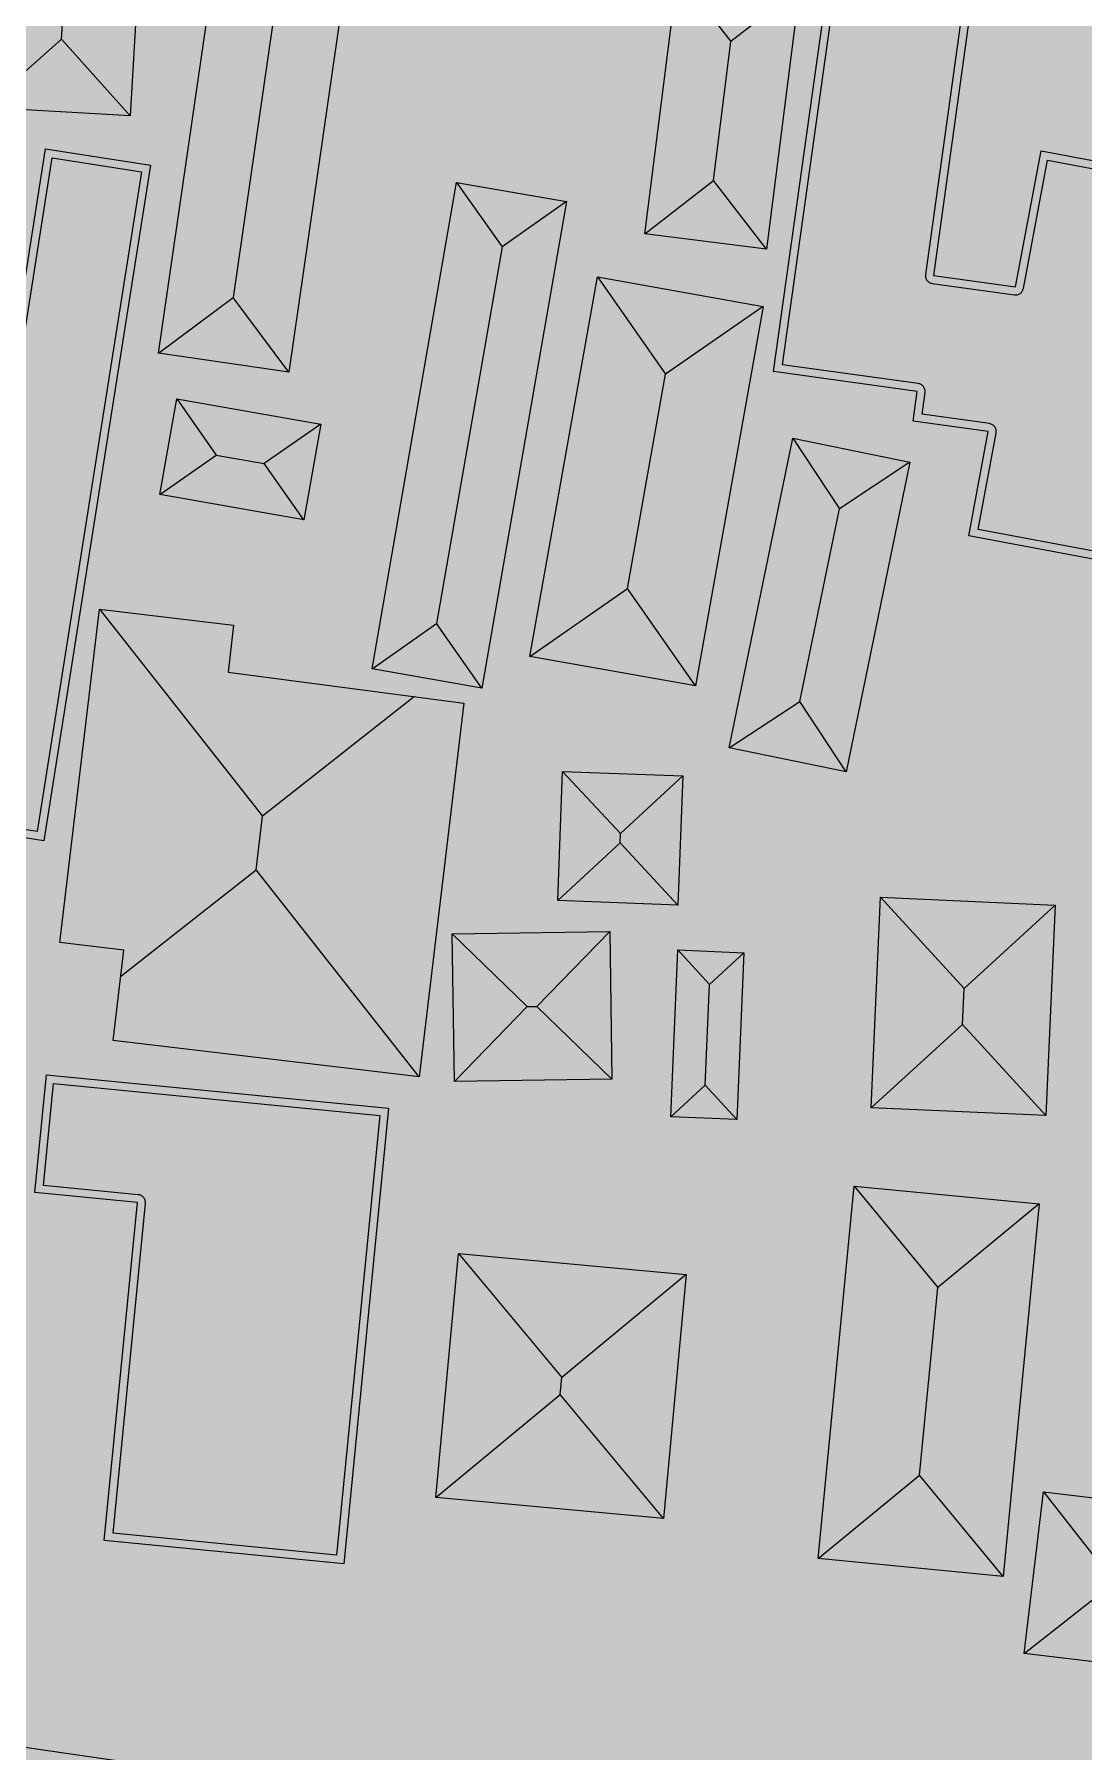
# Model space of a CAD drawing. Header units: metres. Extents: x 305859 to 307221, y 9155922 to 9156786.
# Drawn here: x 306742.2 to 306801.3, y 9156200.6 to 9156297.3 of the extents above; entities that cross this region are included whole.
import ezdxf

# ---------------------------------------------------------------- set-up
doc = ezdxf.new("R2010")
doc.units = ezdxf.units.M
for name, color, linetype, lineweight, true_color in [('B-BANGUNAN_PERDAGANGAN', 7, 'Continuous', 13, 0xde7878), ('B-BANGUNAN_PERMUKIMAN', 7, 'Continuous', 13, 0xf0cd8c), ('B-BAYANGAN', 7, 'Continuous', 0, 0x76786c), ('J-PERKERASAN_JALAN', 7, 'Continuous', 9, 0x989896)]:
    doc.layers.add(name, color=color, linetype=linetype, lineweight=lineweight, true_color=true_color)
doc.layers.add('G-PERKERASAN', color=7, linetype='Continuous')

msp = doc.modelspace()

# ---------------------------------------------------------------- hatches: boundary and pattern name
at = {"layer": 'B-BANGUNAN_PERDAGANGAN', "true_color": 0xd8675e}
h = msp.add_hatch(color=13, dxfattribs=at)
h.dxf.hatch_style = 1
h.paths.add_polyline_path([(306778.464, 9156300.78), (306781.459, 9156296.92), (306780.471, 9156289.09), (306776.611, 9156286.095), (306778.464, 9156300.78)])
at = {"layer": 'B-BANGUNAN_PERDAGANGAN', "true_color": 0xd2655c}
h = msp.add_hatch(color=13, dxfattribs=at)
h.dxf.hatch_style = 1
h.paths.add_polyline_path([(306781.459, 9156296.92), (306778.464, 9156300.78), (306785.318, 9156299.915), (306781.459, 9156296.92)])
at = {"layer": 'B-BANGUNAN_PERDAGANGAN', "true_color": 0xa75049}
h = msp.add_hatch(color=15, dxfattribs=at)
h.dxf.hatch_style = 1
h.paths.add_polyline_path([(306783.466, 9156285.231), (306780.471, 9156289.09), (306781.459, 9156296.92), (306785.318, 9156299.915), (306785.318, 9156299.915), (306783.466, 9156285.231)])
at = {"layer": 'B-BANGUNAN_PERDAGANGAN', "true_color": 0xc05c54}
h = msp.add_hatch(color=13, dxfattribs=at)
h.dxf.hatch_style = 1
h.paths.add_polyline_path([(306792.85, 9156283.739), (306797.475, 9156283.094), (306798.916, 9156290.759), (306806.614, 9156289.313), (306802.539, 9156267.625), (306794.84, 9156269.072), (306795.945, 9156274.951), (306791.707, 9156275.541), (306791.939, 9156277.206), (306783.86, 9156278.332), (306786.903, 9156300.161), (306794.982, 9156299.034), (306792.85, 9156283.739)])
at = {"layer": 'B-BANGUNAN_PERDAGANGAN', "true_color": 0xad524b}
h = msp.add_hatch(color=15, dxfattribs=at)
h.dxf.hatch_style = 1
h.paths.add_polyline_path([(306780.471, 9156289.09), (306783.466, 9156285.231), (306776.611, 9156286.095), (306780.471, 9156289.09)])
at = {"layer": 'B-BANGUNAN_PERDAGANGAN', "true_color": 0xd9685e}
h = msp.add_hatch(color=13, dxfattribs=at)
h.dxf.hatch_style = 1
h.paths.add_polyline_path([(306766.018, 9156288.988), (306768.572, 9156285.36), (306764.884, 9156264.131), (306761.256, 9156261.578), (306766.018, 9156288.988)])
at = {"layer": 'B-BANGUNAN_PERDAGANGAN', "true_color": 0xd1645b}
h = msp.add_hatch(color=13, dxfattribs=at)
h.dxf.hatch_style = 1
h.paths.add_polyline_path([(306768.572, 9156285.36), (306766.018, 9156288.988), (306772.2, 9156287.914), (306772.199, 9156287.914), (306768.572, 9156285.36)])
at = {"layer": 'B-BANGUNAN_PERDAGANGAN', "true_color": 0xa64f49}
h = msp.add_hatch(color=15, dxfattribs=at)
h.dxf.hatch_style = 1
h.paths.add_polyline_path([(306764.884, 9156264.131), (306768.572, 9156285.36), (306772.199, 9156287.914), (306767.437, 9156260.505), (306764.884, 9156264.131)])
at = {"layer": 'B-BANGUNAN_PERDAGANGAN', "true_color": 0xd9685f}
h = msp.add_hatch(color=13, dxfattribs=at)
h.dxf.hatch_style = 1
h.paths.add_polyline_path([(306777.778, 9156278.175), (306775.629, 9156266.115), (306770.14, 9156262.286), (306773.95, 9156283.664), (306777.778, 9156278.175)])
at = {"layer": 'B-BANGUNAN_PERDAGANGAN', "true_color": 0xd1645b}
h = msp.add_hatch(color=13, dxfattribs=at)
h.dxf.hatch_style = 1
h.paths.add_polyline_path([(306777.778, 9156278.175), (306773.95, 9156283.664), (306783.268, 9156282.004), (306777.778, 9156278.175)])
at = {"layer": 'B-BANGUNAN_PERDAGANGAN', "true_color": 0xa64f48}
h = msp.add_hatch(color=15, dxfattribs=at)
h.dxf.hatch_style = 1
h.paths.add_polyline_path([(306779.459, 9156260.625), (306775.629, 9156266.115), (306777.778, 9156278.175), (306783.268, 9156282.004), (306783.268, 9156282.004), (306779.459, 9156260.625)])
at = {"layer": 'B-BANGUNAN_PERDAGANGAN', "true_color": 0xd9685f}
h = msp.add_hatch(color=13, dxfattribs=at)
h.dxf.hatch_style = 1
h.paths.add_polyline_path([(306784.947, 9156274.571), (306784.947, 9156274.571), (306787.56, 9156270.607), (306785.328, 9156259.745), (306781.364, 9156257.133), (306784.947, 9156274.571)])
at = {"layer": 'B-BANGUNAN_PERDAGANGAN', "true_color": 0xd0645b}
h = msp.add_hatch(color=13, dxfattribs=at)
h.dxf.hatch_style = 1
h.paths.add_polyline_path([(306787.56, 9156270.607), (306784.947, 9156274.571), (306791.524, 9156273.219), (306787.56, 9156270.607)])
at = {"layer": 'B-BANGUNAN_PERDAGANGAN', "true_color": 0xa64f48}
h = msp.add_hatch(color=15, dxfattribs=at)
h.dxf.hatch_style = 1
h.paths.add_polyline_path([(306785.328, 9156259.745), (306787.56, 9156270.607), (306791.524, 9156273.219), (306791.524, 9156273.219), (306787.941, 9156255.781), (306785.328, 9156259.745)])
at = {"layer": 'B-BANGUNAN_PERDAGANGAN', "true_color": 0xae534c}
h = msp.add_hatch(color=15, dxfattribs=at)
h.dxf.hatch_style = 1
h.paths.add_polyline_path([(306775.629, 9156266.115), (306779.459, 9156260.625), (306770.139, 9156262.286), (306770.14, 9156262.286), (306775.629, 9156266.115)])
h = msp.add_hatch(color=15, dxfattribs=at)
h.dxf.hatch_style = 1
h.paths.add_polyline_path([(306761.256, 9156261.578), (306764.884, 9156264.131), (306767.437, 9156260.505), (306767.437, 9156260.504), (306761.256, 9156261.578)])
at = {"layer": 'B-BANGUNAN_PERDAGANGAN', "true_color": 0xaf534c}
h = msp.add_hatch(color=15, dxfattribs=at)
h.dxf.hatch_style = 1
h.paths.add_polyline_path([(306785.328, 9156259.745), (306787.941, 9156255.781), (306787.941, 9156255.781), (306781.364, 9156257.133), (306785.328, 9156259.745)])
at = {"layer": 'B-BANGUNAN_PERDAGANGAN', "true_color": 0xd6665d}
h = msp.add_hatch(color=13, dxfattribs=at)
h.dxf.hatch_style = 1
h.paths.add_polyline_path([(306771.983, 9156255.807), (306775.239, 9156252.306), (306775.22, 9156251.787), (306771.719, 9156248.531), (306771.983, 9156255.807)])
at = {"layer": 'B-BANGUNAN_PERDAGANGAN', "true_color": 0xd4665d}
h = msp.add_hatch(color=13, dxfattribs=at)
h.dxf.hatch_style = 1
h.paths.add_polyline_path([(306778.741, 9156255.562), (306778.741, 9156255.562), (306775.239, 9156252.306), (306771.983, 9156255.807), (306778.741, 9156255.562)])
at = {"layer": 'B-BANGUNAN_PERDAGANGAN', "true_color": 0xa9514a}
h = msp.add_hatch(color=15, dxfattribs=at)
h.dxf.hatch_style = 1
h.paths.add_polyline_path([(306775.22, 9156251.787), (306775.239, 9156252.306), (306778.741, 9156255.562), (306778.476, 9156248.285), (306778.476, 9156248.285), (306775.22, 9156251.787)])
at = {"layer": 'B-BANGUNAN_PERDAGANGAN', "true_color": 0xab514a}
h = msp.add_hatch(color=15, dxfattribs=at)
h.dxf.hatch_style = 1
h.paths.add_polyline_path([(306775.22, 9156251.787), (306778.476, 9156248.285), (306771.719, 9156248.531), (306775.22, 9156251.787)])
at = {"layer": 'B-BANGUNAN_PERDAGANGAN', "true_color": 0xd6665d}
h = msp.add_hatch(color=13, dxfattribs=at)
h.dxf.hatch_style = 1
h.paths.add_polyline_path([(306789.883, 9156248.719), (306794.58, 9156243.583), (306794.49, 9156241.562), (306789.354, 9156236.865), (306789.354, 9156236.865), (306789.883, 9156248.719)])
at = {"layer": 'B-BANGUNAN_PERDAGANGAN', "true_color": 0xd4655d}
h = msp.add_hatch(color=13, dxfattribs=at)
h.dxf.hatch_style = 1
h.paths.add_polyline_path([(306799.716, 9156248.28), (306799.716, 9156248.28), (306794.58, 9156243.583), (306789.883, 9156248.719), (306799.716, 9156248.28)])
at = {"layer": 'B-BANGUNAN_PERDAGANGAN', "true_color": 0xa9514a}
h = msp.add_hatch(color=15, dxfattribs=at)
h.dxf.hatch_style = 1
h.paths.add_polyline_path([(306794.49, 9156241.562), (306794.58, 9156243.583), (306799.716, 9156248.28), (306799.186, 9156236.426), (306794.49, 9156241.562)])
at = {"layer": 'B-BANGUNAN_PERDAGANGAN', "true_color": 0xd6665d}
h = msp.add_hatch(color=13, dxfattribs=at)
h.dxf.hatch_style = 1
h.paths.add_polyline_path([(306774.637, 9156246.798), (306770.539, 9156242.575), (306769.996, 9156242.567), (306765.774, 9156246.665), (306774.637, 9156246.798)])
at = {"layer": 'B-BANGUNAN_PERDAGANGAN', "true_color": 0xd5665d}
h = msp.add_hatch(color=13, dxfattribs=at)
h.dxf.hatch_style = 1
h.paths.add_polyline_path([(306769.996, 9156242.567), (306765.898, 9156238.345), (306765.898, 9156238.345), (306765.774, 9156246.665), (306769.996, 9156242.567)])
at = {"layer": 'B-BANGUNAN_PERDAGANGAN', "true_color": 0xaa514a}
h = msp.add_hatch(color=15, dxfattribs=at)
h.dxf.hatch_style = 1
h.paths.add_polyline_path([(306774.762, 9156238.477), (306770.539, 9156242.575), (306774.637, 9156246.798), (306774.762, 9156238.477)])
at = {"layer": 'B-BANGUNAN_PERDAGANGAN', "true_color": 0xd6665d}
h = msp.add_hatch(color=13, dxfattribs=at)
h.dxf.hatch_style = 1
h.paths.add_polyline_path([(306780.25, 9156243.811), (306780.01, 9156238.144), (306778.069, 9156236.36), (306778.466, 9156245.753), (306780.25, 9156243.811)])
at = {"layer": 'B-BANGUNAN_PERDAGANGAN', "true_color": 0xd4655d}
h = msp.add_hatch(color=13, dxfattribs=at)
h.dxf.hatch_style = 1
h.paths.add_polyline_path([(306782.191, 9156245.595), (306780.25, 9156243.811), (306778.466, 9156245.753), (306778.466, 9156245.753), (306782.191, 9156245.595)])
at = {"layer": 'B-BANGUNAN_PERDAGANGAN', "true_color": 0xa9514a}
h = msp.add_hatch(color=15, dxfattribs=at)
h.dxf.hatch_style = 1
h.paths.add_polyline_path([(306781.794, 9156236.203), (306781.794, 9156236.203), (306780.01, 9156238.144), (306780.25, 9156243.811), (306782.191, 9156245.595), (306781.794, 9156236.203)])
h = msp.add_hatch(color=15, dxfattribs=at)
h.dxf.hatch_style = 1
h.paths.add_polyline_path([(306769.996, 9156242.567), (306770.539, 9156242.575), (306774.762, 9156238.477), (306765.898, 9156238.345), (306769.996, 9156242.567)])
at = {"layer": 'B-BANGUNAN_PERDAGANGAN', "true_color": 0xab524a}
h = msp.add_hatch(color=15, dxfattribs=at)
h.dxf.hatch_style = 1
h.paths.add_polyline_path([(306794.49, 9156241.562), (306799.186, 9156236.426), (306789.354, 9156236.865), (306794.49, 9156241.562)])
h = msp.add_hatch(color=15, dxfattribs=at)
h.dxf.hatch_style = 1
h.paths.add_polyline_path([(306780.01, 9156238.144), (306781.794, 9156236.203), (306778.069, 9156236.36), (306780.01, 9156238.144)])
at = {"layer": 'B-BANGUNAN_PERDAGANGAN', "true_color": 0xd7675e}
h = msp.add_hatch(color=13, dxfattribs=at)
h.dxf.hatch_style = 1
h.paths.add_polyline_path([(306788.392, 9156232.45), (306788.392, 9156232.45), (306793.094, 9156226.743), (306792.073, 9156216.171), (306786.366, 9156211.469), (306788.392, 9156232.45)])
at = {"layer": 'B-BANGUNAN_PERDAGANGAN', "true_color": 0xd3655c}
h = msp.add_hatch(color=13, dxfattribs=at)
h.dxf.hatch_style = 1
h.paths.add_polyline_path([(306793.094, 9156226.743), (306788.392, 9156232.45), (306798.801, 9156231.445), (306793.094, 9156226.743)])
at = {"layer": 'B-BANGUNAN_PERDAGANGAN', "true_color": 0xa85049}
h = msp.add_hatch(color=15, dxfattribs=at)
h.dxf.hatch_style = 1
h.paths.add_polyline_path([(306792.073, 9156216.171), (306793.094, 9156226.743), (306798.801, 9156231.445), (306798.801, 9156231.445), (306796.776, 9156210.464), (306792.073, 9156216.171)])
at = {"layer": 'B-BANGUNAN_PERDAGANGAN', "true_color": 0xd7675e}
h = msp.add_hatch(color=13, dxfattribs=at)
h.dxf.hatch_style = 1
h.paths.add_polyline_path([(306766.124, 9156228.663), (306766.124, 9156228.663), (306771.939, 9156221.665), (306771.852, 9156220.72), (306764.854, 9156214.905), (306764.854, 9156214.905), (306766.124, 9156228.663)])
at = {"layer": 'B-BANGUNAN_PERDAGANGAN', "true_color": 0xd3655c}
h = msp.add_hatch(color=13, dxfattribs=at)
h.dxf.hatch_style = 1
h.paths.add_polyline_path([(306778.937, 9156227.48), (306778.937, 9156227.48), (306771.939, 9156221.665), (306766.124, 9156228.663), (306778.933, 9156227.481), (306778.937, 9156227.48)])
at = {"layer": 'B-BANGUNAN_PERDAGANGAN', "true_color": 0xa85049}
h = msp.add_hatch(color=15, dxfattribs=at)
h.dxf.hatch_style = 1
h.paths.add_polyline_path([(306771.852, 9156220.72), (306771.939, 9156221.665), (306778.937, 9156227.48), (306777.668, 9156213.722), (306771.852, 9156220.72)])
at = {"layer": 'B-BANGUNAN_PERDAGANGAN', "true_color": 0xac524b}
h = msp.add_hatch(color=15, dxfattribs=at)
h.dxf.hatch_style = 1
h.paths.add_polyline_path([(306771.852, 9156220.72), (306777.668, 9156213.722), (306764.854, 9156214.905), (306771.852, 9156220.72)])
h = msp.add_hatch(color=15, dxfattribs=at)
h.dxf.hatch_style = 1
h.paths.add_polyline_path([(306792.073, 9156216.171), (306796.776, 9156210.464), (306786.366, 9156211.469), (306792.073, 9156216.171)])
at = {"layer": 'B-BANGUNAN_PERDAGANGAN', "true_color": 0xd8675e}
h = msp.add_hatch(color=13, dxfattribs=at)
h.dxf.hatch_style = 1
h.paths.add_polyline_path([(306803.051, 9156210.129), (306797.957, 9156206.122), (306799.045, 9156215.224), (306803.051, 9156210.129)])
at = {"layer": 'B-BANGUNAN_PERDAGANGAN', "true_color": 0xd2655c}
h = msp.add_hatch(color=13, dxfattribs=at)
h.dxf.hatch_style = 1
h.paths.add_polyline_path([(306835.996, 9156206.19), (306803.051, 9156210.129), (306799.045, 9156215.224), (306841.09, 9156210.196), (306835.996, 9156206.19)])
at = {"layer": 'B-BANGUNAN_PERDAGANGAN', "true_color": 0xad524b}
h = msp.add_hatch(color=15, dxfattribs=at)
h.dxf.hatch_style = 1
h.paths.add_polyline_path([(306797.957, 9156206.122), (306797.957, 9156206.122), (306803.051, 9156210.129), (306835.996, 9156206.19), (306840.002, 9156201.095), (306797.957, 9156206.122)])
at = {"layer": 'B-BANGUNAN_PERMUKIMAN', "true_color": 0xed9366}
h = msp.add_hatch(color=21, dxfattribs=at)
h.dxf.hatch_style = 1
h.paths.add_polyline_path([(306740.24, 9156306.751), (306744.095, 9156302.417), (306743.781, 9156297.059), (306739.447, 9156293.205), (306740.24, 9156306.751)])
at = {"layer": 'B-BANGUNAN_PERMUKIMAN', "true_color": 0xba7451}
h = msp.add_hatch(color=23, dxfattribs=at)
h.dxf.hatch_style = 1
h.paths.add_polyline_path([(306743.781, 9156297.059), (306744.095, 9156302.417), (306748.429, 9156306.271), (306748.429, 9156306.271), (306747.636, 9156292.725), (306743.781, 9156297.059)])
at = {"layer": 'B-BANGUNAN_PERMUKIMAN', "true_color": 0xef9467}
h = msp.add_hatch(color=21, dxfattribs=at)
h.dxf.hatch_style = 1
h.paths.add_polyline_path([(306755.951, 9156299.905), (306753.437, 9156282.499), (306749.242, 9156279.362), (306752.814, 9156304.101), (306755.951, 9156299.905)])
at = {"layer": 'B-BANGUNAN_PERMUKIMAN', "true_color": 0xb87350}
h = msp.add_hatch(color=35, dxfattribs=at)
h.dxf.hatch_style = 1
h.paths.add_polyline_path([(306756.574, 9156278.303), (306753.437, 9156282.499), (306755.951, 9156299.905), (306760.146, 9156303.042), (306760.146, 9156303.042), (306756.574, 9156278.303)])
at = {"layer": 'B-BANGUNAN_PERMUKIMAN', "true_color": 0xbd7552}
h = msp.add_hatch(color=23, dxfattribs=at)
h.dxf.hatch_style = 1
h.paths.add_polyline_path([(306743.781, 9156297.059), (306747.636, 9156292.725), (306747.636, 9156292.725), (306739.447, 9156293.205), (306743.781, 9156297.059)])
at = {"layer": 'B-BANGUNAN_PERMUKIMAN', "true_color": 0xd4845c}
h = msp.add_hatch(color=23, dxfattribs=at)
h.dxf.hatch_style = 1
h.paths.add_polyline_path([(306748.794, 9156289.948), (306742.787, 9156251.902), (306730.861, 9156253.785), (306733.718, 9156271.883), (306739.735, 9156270.933), (306742.884, 9156290.881), (306748.794, 9156289.948)])
at = {"layer": 'B-BANGUNAN_PERMUKIMAN', "true_color": 0xbf7753}
h = msp.add_hatch(color=23, dxfattribs=at)
h.dxf.hatch_style = 1
h.paths.add_polyline_path([(306749.242, 9156279.362), (306749.242, 9156279.362), (306753.437, 9156282.499), (306756.574, 9156278.303), (306749.242, 9156279.362)])
at = {"layer": 'B-BANGUNAN_PERMUKIMAN', "true_color": 0xef9568}
h = msp.add_hatch(color=21, dxfattribs=at)
h.dxf.hatch_style = 1
h.paths.add_polyline_path([(306752.491, 9156273.625), (306749.316, 9156271.403), (306750.268, 9156276.8), (306752.491, 9156273.625)])
at = {"layer": 'B-BANGUNAN_PERMUKIMAN', "true_color": 0xe79064}
h = msp.add_hatch(color=33, dxfattribs=at)
h.dxf.hatch_style = 1
h.paths.add_polyline_path([(306755.19, 9156273.149), (306752.491, 9156273.625), (306750.268, 9156276.8), (306758.364, 9156275.372), (306758.364, 9156275.371), (306755.19, 9156273.149)])
at = {"layer": 'B-BANGUNAN_PERMUKIMAN', "true_color": 0xb8724f}
h = msp.add_hatch(color=35, dxfattribs=at)
h.dxf.hatch_style = 1
h.paths.add_polyline_path([(306755.19, 9156273.149), (306758.364, 9156275.371), (306757.412, 9156269.975), (306755.19, 9156273.149)])
at = {"layer": 'B-BANGUNAN_PERMUKIMAN', "true_color": 0xc07753}
h = msp.add_hatch(color=23, dxfattribs=at)
h.dxf.hatch_style = 1
h.paths.add_polyline_path([(306749.316, 9156271.403), (306752.491, 9156273.625), (306755.19, 9156273.149), (306757.412, 9156269.975), (306757.412, 9156269.974), (306749.316, 9156271.403)])
at = {"layer": 'B-BANGUNAN_PERMUKIMAN', "true_color": 0xf09568}
h = msp.add_hatch(color=21, dxfattribs=at)
h.dxf.hatch_style = 1
h.paths.add_polyline_path([(306745.911, 9156264.939), (306745.912, 9156264.939), (306755.092, 9156253.284), (306754.733, 9156250.265), (306747.103, 9156244.255), (306747.28, 9156245.742), (306743.682, 9156246.17), (306745.911, 9156264.939)])
at = {"layer": 'B-BANGUNAN_PERMUKIMAN', "true_color": 0xe99165}
h = msp.add_hatch(color=33, dxfattribs=at)
h.dxf.hatch_style = 1
h.paths.add_polyline_path([(306755.092, 9156253.284), (306745.912, 9156264.939), (306753.466, 9156264.042), (306753.153, 9156261.403), (306763.649, 9156260.024), (306755.092, 9156253.284)])
at = {"layer": 'B-BANGUNAN_PERMUKIMAN', "true_color": 0xba7451}
h = msp.add_hatch(color=23, dxfattribs=at)
h.dxf.hatch_style = 1
h.paths.add_polyline_path([(306754.733, 9156250.265), (306755.092, 9156253.284), (306763.649, 9156260.024), (306766.414, 9156259.661), (306763.914, 9156238.609), (306754.733, 9156250.265)])
at = {"layer": 'B-BANGUNAN_PERMUKIMAN', "true_color": 0xbf7752}
h = msp.add_hatch(color=23, dxfattribs=at)
h.dxf.hatch_style = 1
h.paths.add_polyline_path([(306754.733, 9156250.265), (306763.914, 9156238.609), (306746.676, 9156240.657), (306747.103, 9156244.255), (306754.733, 9156250.265)])
at = {"layer": 'B-BANGUNAN_PERMUKIMAN', "true_color": 0xd4845c}
h = msp.add_hatch(color=23, dxfattribs=at)
h.dxf.hatch_style = 1
h.paths.add_polyline_path([(306762.181, 9156236.841), (306759.667, 9156211.176), (306746.186, 9156212.497), (306748.049, 9156231.521), (306742.273, 9156232.087), (306742.923, 9156238.727), (306762.181, 9156236.841)])
at = {"layer": 'B-BAYANGAN', "true_color": 0x76786c}
h = msp.add_hatch(color=8, dxfattribs=at)
h.dxf.hatch_style = 1
h.paths.add_polyline_path([(306749.179, 9156305.521), (306748.386, 9156291.975), (306740.197, 9156292.455), (306740.99, 9156306.001), (306749.179, 9156305.521)])
h = msp.add_hatch(color=8, dxfattribs=at)
h.dxf.hatch_style = 1
h.paths.add_polyline_path([(306760.896, 9156302.292), (306757.324, 9156277.553), (306749.992, 9156278.612), (306753.564, 9156303.351), (306760.896, 9156302.292)])
h = msp.add_hatch(color=8, dxfattribs=at)
h.dxf.hatch_style = 1
h.paths.add_polyline_path([(306786.368, 9156298.865), (306784.516, 9156284.181), (306777.661, 9156285.045), (306779.514, 9156299.73), (306786.368, 9156298.865)])
h = msp.add_hatch(color=8, dxfattribs=at)
h.dxf.hatch_style = 1
h.paths.add_polyline_path([(306793.9, 9156282.689), (306798.525, 9156282.044), (306799.966, 9156289.709), (306807.664, 9156288.263), (306803.589, 9156266.575), (306795.89, 9156268.022), (306796.995, 9156273.901), (306792.757, 9156274.491), (306792.989, 9156276.156), (306784.91, 9156277.283), (306787.953, 9156299.111), (306796.032, 9156297.984), (306793.9, 9156282.689)])
h = msp.add_hatch(color=8, dxfattribs=at)
h.dxf.hatch_style = 1
h.paths.add_polyline_path([(306749.544, 9156289.198), (306743.537, 9156251.152), (306731.611, 9156253.035), (306734.468, 9156271.133), (306740.485, 9156270.183), (306743.634, 9156290.131), (306749.544, 9156289.198)])
h = msp.add_hatch(color=8, dxfattribs=at)
h.dxf.hatch_style = 1
h.paths.add_polyline_path([(306773.25, 9156286.864), (306768.487, 9156259.454), (306762.305, 9156260.527), (306767.068, 9156287.938), (306773.25, 9156286.864)])
h = msp.add_hatch(color=8, dxfattribs=at)
h.dxf.hatch_style = 1
h.paths.add_polyline_path([(306784.319, 9156280.953), (306780.509, 9156259.575), (306771.189, 9156261.236), (306775, 9156282.614), (306784.319, 9156280.953)])
h = msp.add_hatch(color=8, dxfattribs=at)
h.dxf.hatch_style = 1
h.paths.add_polyline_path([(306759.114, 9156274.622), (306758.162, 9156269.224), (306750.066, 9156270.653), (306751.018, 9156276.05), (306759.114, 9156274.622)])
h = msp.add_hatch(color=8, dxfattribs=at)
h.dxf.hatch_style = 1
h.paths.add_polyline_path([(306792.574, 9156272.169), (306788.99, 9156254.731), (306782.414, 9156256.082), (306785.997, 9156273.521), (306792.574, 9156272.169)])
h = msp.add_hatch(color=8, dxfattribs=at)
h.dxf.hatch_style = 1
h.paths.add_polyline_path([(306767.164, 9156258.911), (306764.664, 9156237.859), (306747.426, 9156239.907), (306748.03, 9156244.992), (306744.432, 9156245.42), (306746.661, 9156264.189), (306754.216, 9156263.292), (306753.903, 9156260.653), (306767.164, 9156258.911)])
h = msp.add_hatch(color=8, dxfattribs=at)
h.dxf.hatch_style = 1
h.paths.add_polyline_path([(306779.791, 9156254.512), (306779.526, 9156247.236), (306772.769, 9156247.481), (306773.033, 9156254.757), (306779.791, 9156254.512)])
h = msp.add_hatch(color=8, dxfattribs=at)
h.dxf.hatch_style = 1
h.paths.add_polyline_path([(306800.766, 9156247.23), (306800.236, 9156235.376), (306790.404, 9156235.815), (306790.933, 9156247.669), (306800.766, 9156247.23)])
h = msp.add_hatch(color=8, dxfattribs=at)
h.dxf.hatch_style = 1
h.paths.add_polyline_path([(306775.812, 9156237.427), (306766.948, 9156237.295), (306766.824, 9156245.615), (306775.687, 9156245.748), (306775.812, 9156237.427)])
h = msp.add_hatch(color=8, dxfattribs=at)
h.dxf.hatch_style = 1
h.paths.add_polyline_path([(306783.241, 9156244.546), (306782.844, 9156235.153), (306779.119, 9156235.31), (306779.516, 9156244.703), (306783.241, 9156244.546)])
h = msp.add_hatch(color=8, dxfattribs=at)
h.dxf.hatch_style = 1
h.paths.add_polyline_path([(306762.931, 9156236.091), (306760.417, 9156210.426), (306746.936, 9156211.747), (306748.799, 9156230.771), (306743.023, 9156231.337), (306743.673, 9156237.977), (306762.931, 9156236.091)])
h = msp.add_hatch(color=8, dxfattribs=at)
h.dxf.hatch_style = 1
h.paths.add_polyline_path([(306799.851, 9156230.395), (306797.826, 9156209.414), (306787.416, 9156210.419), (306789.442, 9156231.4), (306799.851, 9156230.395)])
h = msp.add_hatch(color=8, dxfattribs=at)
h.dxf.hatch_style = 1
h.paths.add_polyline_path([(306779.987, 9156226.431), (306778.718, 9156212.672), (306765.904, 9156213.855), (306767.174, 9156227.613), (306779.987, 9156226.431)])
h = msp.add_hatch(color=8, dxfattribs=at)
h.dxf.hatch_style = 1
h.paths.add_polyline_path([(306842.14, 9156209.146), (306841.052, 9156200.045), (306799.007, 9156205.072), (306800.095, 9156214.173), (306842.14, 9156209.146)])
at = {"layer": 'G-PERKERASAN', "true_color": 0xe0ded9}
h = msp.add_hatch(color=254, dxfattribs=at)
h.dxf.hatch_style = 1
h.paths.add_polyline_path([(306908.991, 9156199.224), (306871.946, 9156198.019), (306868.838, 9156144.144), (306843.973, 9156139.654), (306613.966, 9156113.407), (306520.721, 9156109.954), (306448.831, 9156118.111), (306448.831, 9156123.174), (306477.156, 9156118.515), (306520.147, 9156115.685), (306566.866, 9156115.258), (306613.832, 9156118.698), (306780.378, 9156142.221), (306834.175, 9156150.611), (306834.206, 9156150.614), (306834.236, 9156150.619), (306836.67, 9156150.94), (306832.652, 9156160.25), (306794.325, 9156155.537), (306785.065, 9156153.865), (306754.667, 9156148.377), (306749.086, 9156147.369), (306735.941, 9156145.416), (306694.109, 9156139.201), (306682.572, 9156137.435), (306647.045, 9156131.998), (306596.424, 9156127.396), (306534.299, 9156127.396), (306532.491, 9156127.582), (306527.336, 9156128.112), (306527.76, 9156145.94), (306529.801, 9156231.677), (306512.264, 9156228.096), (306472.743, 9156232.048), (306466.174, 9156213.241), (306448.831, 9156196.713), (306448.831, 9156532.371), (306504.834, 9156523.084), (306572.178, 9156510.306), (306677.166, 9156490.276), (306781.809, 9156471.972), (306833.432, 9156467.309), (306884.355, 9156462.71), (306888.869, 9156462.302), (306908.991, 9156460.229), (306908.991, 9156405.135), (306880.738, 9156410.367), (306872.191, 9156289.958), (306880.063, 9156289.504), (306887.261, 9156399.075), (306908.991, 9156395.952), (306908.991, 9156283.201), (306908.991, 9156208.942), (306891.749, 9156208.374), (306886.184, 9156208.191), (306882.096, 9156208.056), (306881.637, 9156222), (306879.908, 9156222), (306879.787, 9156200), (306885.632, 9156200.303), (306885.601, 9156199.857), (306906.625, 9156201.392), (306908.7, 9156201.5), (306908.991, 9156201.535), (306908.991, 9156199.224)])
at = {"layer": 'J-PERKERASAN_JALAN', "true_color": 0xa8a8a6}
h = msp.add_hatch(color=253, dxfattribs=at)
h.dxf.hatch_style = 1
h.paths.add_polyline_path([(306644.846, 9156501.891), (306682.628, 9156491.9), (306683.147, 9156491.799), (306683.674, 9156491.767), (306684.2, 9156491.805), (306684.718, 9156491.912), (306685.216, 9156492.086), (306685.687, 9156492.324), (306686.123, 9156492.622), (306686.516, 9156492.975), (306686.858, 9156493.377), (306687.145, 9156493.82), (306687.371, 9156494.297), (306687.532, 9156494.8), (306687.626, 9156495.32), (306695.984, 9156569.63), (306695.989, 9156569.68), (306698.582, 9156595.648), (306698.6, 9156596.174), (306698.548, 9156596.698), (306698.428, 9156597.211), (306698.242, 9156597.704), (306697.992, 9156598.168), (306697.684, 9156598.595), (306697.322, 9156598.978), (306696.913, 9156599.31), (306696.464, 9156599.585), (306695.982, 9156599.799), (306695.477, 9156599.948), (306694.957, 9156600.029), (306670.552, 9156602.201), (306670.518, 9156602.204), (306670.5, 9156602.206), (306670.466, 9156602.21), (306657.245, 9156603.85), (306657.037, 9156603.87), (306645.006, 9156604.728), (306644.988, 9156604.729), (306644.846, 9156604.739), (306644.846, 9156621.261), (306646.808, 9156644.864), (306646.817, 9156645.394), (306646.755, 9156645.922), (306646.625, 9156646.436), (306646.427, 9156646.928), (306646.166, 9156647.39), (306645.846, 9156647.813), (306645.473, 9156648.191), (306645.053, 9156648.515), (306644.846, 9156648.636), (306644.846, 9156652.085), (306644.923, 9156652.078), (306645.076, 9156652.056), (306645.226, 9156652.019), (306645.31, 9156651.993), (306646.552, 9156651.573), (306646.635, 9156651.543), (306646.777, 9156651.481), (306646.893, 9156651.417), (306647.021, 9156651.331), (306647.091, 9156651.277), (306648.075, 9156650.482), (306648.162, 9156650.408), (306648.302, 9156650.266), (306648.424, 9156650.108), (306648.487, 9156650.013), (306649.22, 9156648.813), (306649.269, 9156648.727), (306649.344, 9156648.572), (306649.403, 9156648.411), (306649.43, 9156648.316), (306649.845, 9156646.712), (306649.869, 9156646.584), (306649.877, 9156646.448), (306649.896, 9156646.221), (306649.912, 9156646.085), (306649.909, 9156645.955), (306647.057, 9156611.647), (306647.048, 9156611.12), (306647.108, 9156610.596), (306647.237, 9156610.085), (306647.432, 9156609.595), (306647.689, 9156609.135), (306648.005, 9156608.713), (306648.374, 9156608.336), (306648.789, 9156608.011), (306649.243, 9156607.743), (306649.728, 9156607.538), (306650.236, 9156607.397), (306650.758, 9156607.325), (306657.367, 9156606.854), (306657.419, 9156606.85), (306657.445, 9156606.847), (306657.497, 9156606.842), (306665.344, 9156605.868), (306665.869, 9156605.838), (306666.394, 9156605.877), (306666.909, 9156605.984), (306667.406, 9156606.159), (306667.875, 9156606.397), (306668.309, 9156606.694), (306668.701, 9156607.046), (306669.043, 9156607.446), (306669.329, 9156607.888), (306669.555, 9156608.363), (306669.716, 9156608.864), (306669.81, 9156609.382), (306674.406, 9156649.437), (306674.428, 9156649.558), (306674.551, 9156649.552), (306677.271, 9156649.24), (306677.393, 9156649.218), (306677.387, 9156649.095), (306672.801, 9156609.131), (306672.776, 9156608.6), (306672.821, 9156608.07), (306672.936, 9156607.551), (306673.119, 9156607.051), (306673.367, 9156606.581), (306673.675, 9156606.147), (306674.037, 9156605.758), (306674.448, 9156605.421), (306674.9, 9156605.141), (306675.385, 9156604.924), (306675.895, 9156604.773), (306676.421, 9156604.69), (306695.455, 9156602.997), (306695.967, 9156602.984), (306696.477, 9156603.037), (306696.976, 9156603.155), (306697.455, 9156603.336), (306697.908, 9156603.576), (306698.326, 9156603.873), (306698.703, 9156604.22), (306699.032, 9156604.613), (306699.309, 9156605.044), (306699.528, 9156605.508), (306699.686, 9156605.996), (306699.78, 9156606.499), (306716.122, 9156741.172), (306716.151, 9156741.689), (306716.113, 9156742.205), (306716.009, 9156742.711), (306715.841, 9156743.2), (306715.61, 9156743.663), (306715.322, 9156744.093), (306714.981, 9156744.482), (306714.592, 9156744.823), (306714.163, 9156745.112), (306713.7, 9156745.342), (306713.211, 9156745.511), (306712.704, 9156745.616), (306712.189, 9156745.654), (306666.911, 9156746.074), (306644.846, 9156746.374), (306644.846, 9156749.374), (306666.925, 9156749.074), (306666.942, 9156749.074), (306718.292, 9156748.598), (306718.4, 9156748.598), (306737.502, 9156748.94), (306746.832, 9156749), (306746.832, 9156746.001), (306737.593, 9156745.941), (306737.547, 9156745.94), (306723.164, 9156745.683), (306722.646, 9156745.64), (306722.137, 9156745.53), (306721.647, 9156745.354), (306721.184, 9156745.117), (306720.755, 9156744.822), (306720.369, 9156744.473), (306720.031, 9156744.077), (306719.747, 9156743.641), (306719.523, 9156743.171), (306719.361, 9156742.677), (306719.265, 9156742.165), (306702.827, 9156606.709), (306702.798, 9156606.205), (306702.833, 9156605.702), (306702.931, 9156605.207), (306703.09, 9156604.728), (306703.308, 9156604.273), (306703.582, 9156603.849), (306703.907, 9156603.463), (306704.278, 9156603.121), (306704.689, 9156602.828), (306705.134, 9156602.59), (306705.605, 9156602.409), (306706.096, 9156602.289), (306706.597, 9156602.232), (306734.805, 9156600.812), (306735.341, 9156600.821), (306735.872, 9156600.902), (306736.387, 9156601.053), (306736.877, 9156601.271), (306737.333, 9156601.554), (306737.748, 9156601.894), (306738.113, 9156602.288), (306738.422, 9156602.726), (306738.67, 9156603.202), (306738.852, 9156603.707), (306738.964, 9156604.231), (306739.006, 9156604.766), (306739.208, 9156624.77), (306739.214, 9156624.897), (306739.218, 9156624.96), (306739.232, 9156625.087), (306739.378, 9156626.142), (306739.392, 9156626.229), (306739.431, 9156626.4), (306739.456, 9156626.484), (306739.711, 9156627.27), (306739.743, 9156627.363), (306739.812, 9156627.52), (306739.883, 9156627.648), (306739.981, 9156627.788), (306740.042, 9156627.864), (306740.45, 9156628.344), (306740.517, 9156628.418), (306740.644, 9156628.54), (306740.762, 9156628.632), (306740.888, 9156628.713), (306741.022, 9156628.78), (306741.186, 9156628.842), (306741.282, 9156628.871), (306741.894, 9156629.037), (306741.984, 9156629.059), (306742.165, 9156629.09), (306742.257, 9156629.1), (306742.92, 9156629.153), (306742.958, 9156629.155), (306742.978, 9156629.157), (306743.016, 9156629.158), (306746.832, 9156629.316), (306746.832, 9156624.748), (306746.627, 9156624.785), (306746.112, 9156624.811), (306745.599, 9156624.77), (306745.094, 9156624.664), (306744.608, 9156624.494), (306744.148, 9156624.263), (306743.721, 9156623.975), (306743.334, 9156623.634), (306742.995, 9156623.246), (306742.709, 9156622.818), (306742.479, 9156622.357), (306742.311, 9156621.87), (306742.207, 9156621.366), (306742.169, 9156620.852), (306742.009, 9156605.084), (306742.036, 9156604.578), (306742.127, 9156604.079), (306742.281, 9156603.595), (306742.494, 9156603.135), (306742.764, 9156602.705), (306743.086, 9156602.313), (306743.455, 9156601.965), (306743.865, 9156601.667), (306744.31, 9156601.423), (306744.782, 9156601.237), (306745.274, 9156601.112), (306745.778, 9156601.051), (306746.285, 9156601.053), (306746.832, 9156601.091), (306746.832, 9156598.084), (306740.557, 9156597.65), (306740.55, 9156597.65), (306739.623, 9156597.584), (306739.502, 9156597.579), (306739.441, 9156597.578), (306739.32, 9156597.581), (306705.781, 9156599.269), (306705.274, 9156599.263), (306704.772, 9156599.192), (306704.283, 9156599.059), (306703.815, 9156598.864), (306703.375, 9156598.612), (306702.971, 9156598.307), (306702.609, 9156597.952), (306702.294, 9156597.555), (306702.032, 9156597.121), (306701.827, 9156596.658), (306701.682, 9156596.172), (306701.6, 9156595.672), (306698.971, 9156569.354), (306698.97, 9156569.345), (306698.968, 9156569.32), (306690.454, 9156493.625), (306690.43, 9156493.089), (306690.478, 9156492.555), (306690.597, 9156492.032), (306690.785, 9156491.529), (306691.038, 9156491.057), (306691.353, 9156490.622), (306691.723, 9156490.233), (306692.141, 9156489.897), (306692.601, 9156489.621), (306693.093, 9156489.408), (306693.61, 9156489.263), (306746.584, 9156478.174), (306746.832, 9156478.131), (306746.832, 9156474.899), (306746.254, 9156474.979), (306746.187, 9156474.99), (306746.147, 9156474.997), (306746.081, 9156475.01), (306693.923, 9156485.928), (306693.42, 9156486.001), (306692.911, 9156486.008), (306692.406, 9156485.952), (306691.912, 9156485.831), (306691.437, 9156485.649), (306690.989, 9156485.409), (306690.575, 9156485.113), (306690.202, 9156484.767), (306689.876, 9156484.377), (306689.603, 9156483.949), (306689.385, 9156483.489), (306689.228, 9156483.005), (306689.134, 9156482.506), (306680.222, 9156410.677), (306675.974, 9156376.463), (306675.956, 9156376.284), (306671.777, 9156323.14), (306671.77, 9156322.633), (306671.826, 9156322.13), (306671.946, 9156321.638), (306672.127, 9156321.165), (306672.366, 9156320.718), (306672.66, 9156320.305), (306673.003, 9156319.933), (306673.391, 9156319.607), (306673.817, 9156319.333), (306674.274, 9156319.115), (306674.755, 9156318.956), (306675.252, 9156318.859), (306742.855, 9156310.121), (306742.925, 9156310.112), (306746.832, 9156309.677), (306746.832, 9156306.458), (306742.535, 9156306.936), (306742.507, 9156306.939), (306675.118, 9156315.65), (306674.596, 9156315.683), (306674.073, 9156315.648), (306673.56, 9156315.544), (306673.065, 9156315.375), (306672.596, 9156315.142), (306672.162, 9156314.85), (306671.769, 9156314.504), (306671.425, 9156314.109), (306671.135, 9156313.673), (306670.905, 9156313.203), (306670.738, 9156312.706), (306670.638, 9156312.193), (306658.158, 9156215.036), (306658.126, 9156214.508), (306658.163, 9156213.981), (306658.269, 9156213.463), (306658.443, 9156212.964), (306658.681, 9156212.492), (306658.979, 9156212.056), (306659.333, 9156211.663), (306659.734, 9156211.32), (306660.178, 9156211.032), (306660.656, 9156210.806), (306661.159, 9156210.645), (306661.679, 9156210.551), (306720.042, 9156203.993), (306720.074, 9156203.989), (306720.09, 9156203.987), (306720.122, 9156203.983), (306746.832, 9156200.101), (306746.832, 9156197.07), (306725.61, 9156200.154), (306725.102, 9156200.195), (306724.593, 9156200.171), (306724.091, 9156200.082), (306723.604, 9156199.931), (306723.141, 9156199.719), (306722.709, 9156199.45), (306722.314, 9156199.127), (306721.963, 9156198.758), (306721.662, 9156198.346), (306721.416, 9156197.9), (306721.229, 9156197.426), (306721.103, 9156196.932), (306721.041, 9156196.427), (306718.22, 9156147.695), (306718.204, 9156147.573), (306718.081, 9156147.572), (306715.348, 9156147.731), (306715.226, 9156147.746), (306715.225, 9156147.869), (306718.092, 9156197.386), (306718.089, 9156197.891), (306718.023, 9156198.392), (306717.894, 9156198.88), (306717.704, 9156199.349), (306717.457, 9156199.789), (306717.156, 9156200.195), (306716.807, 9156200.56), (306716.414, 9156200.878), (306715.985, 9156201.144), (306715.525, 9156201.354), (306715.043, 9156201.504), (306714.545, 9156201.592), (306655.828, 9156208.19), (306655.755, 9156208.199), (306655.718, 9156208.205), (306655.646, 9156208.217), (306644.846, 9156210.245), (306644.846, 9156213.297), (306650.508, 9156212.234), (306651.047, 9156212.17), (306651.589, 9156212.18), (306652.125, 9156212.263), (306652.645, 9156212.418), (306653.139, 9156212.642), (306653.598, 9156212.93), (306654.014, 9156213.278), (306654.38, 9156213.679), (306654.687, 9156214.126), (306654.931, 9156214.611), (306655.108, 9156215.124), (306655.213, 9156215.656), (306667.626, 9156312.291), (306667.658, 9156312.83), (306667.618, 9156313.369), (306667.505, 9156313.897), (306667.322, 9156314.406), (306667.072, 9156314.885), (306666.76, 9156315.326), (306666.391, 9156315.721), (306665.973, 9156316.063), (306665.512, 9156316.345), (306665.017, 9156316.562), (306664.498, 9156316.711), (306663.963, 9156316.789), (306650.646, 9156317.806), (306650.624, 9156317.808), (306650.61, 9156317.809), (306650.587, 9156317.811), (306644.846, 9156318.383), (306644.846, 9156321.599), (306650.851, 9156321.001), (306650.943, 9156320.993), (306664.514, 9156319.956), (306665.037, 9156319.95), (306665.556, 9156320.013), (306666.062, 9156320.142), (306666.547, 9156320.337), (306667.002, 9156320.593), (306667.42, 9156320.906), (306667.794, 9156321.271), (306668.117, 9156321.681), (306668.384, 9156322.131), (306668.59, 9156322.611), (306668.732, 9156323.114), (306668.807, 9156323.631), (306672.973, 9156376.62), (306672.977, 9156376.665), (306672.98, 9156376.687), (306672.985, 9156376.732), (306676.578, 9156405.674), (306676.609, 9156406.191), (306676.572, 9156406.708), (306676.469, 9156407.216), (306676.301, 9156407.706), (306676.071, 9156408.17), (306675.783, 9156408.6), (306675.442, 9156408.99), (306675.054, 9156409.333), (306674.624, 9156409.622), (306674.161, 9156409.854), (306673.672, 9156410.023), (306673.164, 9156410.128), (306650.07, 9156413.368), (306649.949, 9156413.393), (306649.958, 9156413.515), (306650.338, 9156416.227), (306650.364, 9156416.348), (306650.486, 9156416.338), (306673.408, 9156413.124), (306673.935, 9156413.085), (306674.463, 9156413.116), (306674.982, 9156413.216), (306675.483, 9156413.384), (306675.957, 9156413.617), (306676.397, 9156413.91), (306676.795, 9156414.259), (306677.142, 9156414.657), (306677.435, 9156415.097), (306677.667, 9156415.572), (306677.834, 9156416.073), (306677.933, 9156416.592), (306686.301, 9156484.039), (306686.331, 9156484.559), (306686.293, 9156485.08), (306686.188, 9156485.591), (306686.018, 9156486.084), (306685.784, 9156486.55), (306685.492, 9156486.982), (306685.146, 9156487.373), (306684.752, 9156487.715), (306684.317, 9156488.003), (306683.849, 9156488.232), (306683.354, 9156488.398), (306644.846, 9156498.581), (306644.846, 9156501.891)])

# ---------------------------------------------------------------- linework, layer by layer
at = {"layer": 'B-BANGUNAN_PERDAGANGAN', "color": 29, "lineweight": 9, "true_color": 0x69322e}
for p, q in [((306778.464, 9156300.78), (306781.459, 9156296.92)), ((306785.318, 9156299.915), (306781.459, 9156296.92)), ((306780.471, 9156289.09), (306781.459, 9156296.92)), ((306776.611, 9156286.095), (306780.471, 9156289.09)), ((306783.466, 9156285.231), (306780.471, 9156289.09)), ((306766.018, 9156288.988), (306768.572, 9156285.36)), ((306772.199, 9156287.914), (306768.572, 9156285.36)), ((306768.572, 9156285.36), (306764.884, 9156264.131)), ((306773.95, 9156283.664), (306777.778, 9156278.175)), ((306783.268, 9156282.004), (306777.778, 9156278.175)), ((306775.629, 9156266.115), (306777.778, 9156278.175)), ((306784.947, 9156274.571), (306787.56, 9156270.607)), ((306791.524, 9156273.219), (306787.56, 9156270.607)), ((306785.328, 9156259.745), (306787.56, 9156270.607)), ((306770.14, 9156262.286), (306775.629, 9156266.115)), ((306779.459, 9156260.625), (306775.629, 9156266.115)), ((306761.256, 9156261.578), (306764.884, 9156264.131)), ((306767.437, 9156260.505), (306764.884, 9156264.131)), ((306781.364, 9156257.133), (306785.328, 9156259.745)), ((306787.941, 9156255.781), (306785.328, 9156259.745)), ((306771.983, 9156255.807), (306775.239, 9156252.306)), ((306778.741, 9156255.562), (306775.239, 9156252.306)), ((306771.719, 9156248.531), (306775.22, 9156251.787)), ((306775.22, 9156251.787), (306775.239, 9156252.306)), ((306778.476, 9156248.285), (306775.22, 9156251.787)), ((306789.883, 9156248.719), (306794.58, 9156243.583)), ((306799.716, 9156248.28), (306794.58, 9156243.583)), ((306765.774, 9156246.665), (306769.996, 9156242.567)), ((306774.637, 9156246.798), (306770.539, 9156242.575)), ((306778.466, 9156245.753), (306780.25, 9156243.811)), ((306782.191, 9156245.595), (306780.25, 9156243.811)), ((306780.01, 9156238.144), (306780.25, 9156243.811)), ((306794.49, 9156241.562), (306794.58, 9156243.583)), ((306765.898, 9156238.345), (306769.996, 9156242.567)), ((306769.996, 9156242.567), (306770.539, 9156242.575)), ((306774.762, 9156238.477), (306770.539, 9156242.575)), ((306789.354, 9156236.865), (306794.49, 9156241.562)), ((306799.186, 9156236.426), (306794.49, 9156241.562)), ((306778.069, 9156236.36), (306780.01, 9156238.144)), ((306781.794, 9156236.203), (306780.01, 9156238.144)), ((306788.392, 9156232.45), (306793.094, 9156226.743)), ((306798.801, 9156231.445), (306793.094, 9156226.743)), ((306766.124, 9156228.663), (306771.939, 9156221.665)), ((306778.937, 9156227.48), (306771.939, 9156221.665)), ((306792.073, 9156216.171), (306793.094, 9156226.743)), ((306771.852, 9156220.72), (306771.939, 9156221.665)), ((306764.854, 9156214.905), (306771.852, 9156220.72)), ((306777.668, 9156213.722), (306771.852, 9156220.72)), ((306786.366, 9156211.469), (306792.073, 9156216.171)), ((306796.776, 9156210.464), (306792.073, 9156216.171)), ((306799.045, 9156215.224), (306803.051, 9156210.129)), ((306797.957, 9156206.122), (306803.051, 9156210.129))]:
    msp.add_line(p, q, dxfattribs=at)
at = {"layer": 'B-BANGUNAN_PERDAGANGAN', "color": 29, "lineweight": 13, "true_color": 0x69322e}
for points in [[(306785.318, 9156299.915), (306783.466, 9156285.231), (306776.611, 9156286.095), (306778.464, 9156300.78), (306785.318, 9156299.915)], [(306792.85, 9156283.739), (306797.475, 9156283.094), (306798.916, 9156290.759), (306806.614, 9156289.313), (306802.539, 9156267.625), (306794.84, 9156269.072), (306795.945, 9156274.951), (306791.707, 9156275.541), (306791.939, 9156277.206), (306783.86, 9156278.332), (306786.903, 9156300.161), (306794.982, 9156299.034), (306792.85, 9156283.739)], [(306772.2, 9156287.914), (306767.437, 9156260.503), (306761.255, 9156261.578), (306766.018, 9156288.988), (306772.2, 9156287.914)], [(306783.269, 9156282.003), (306779.459, 9156260.625), (306770.139, 9156262.286), (306773.95, 9156283.664), (306783.269, 9156282.003)], [(306791.524, 9156273.219), (306787.94, 9156255.781), (306781.364, 9156257.133), (306784.947, 9156274.571), (306791.524, 9156273.219)], [(306778.741, 9156255.562), (306778.476, 9156248.285), (306771.719, 9156248.531), (306771.983, 9156255.807), (306778.741, 9156255.562)], [(306799.716, 9156248.28), (306799.186, 9156236.426), (306789.354, 9156236.865), (306789.883, 9156248.719), (306799.716, 9156248.28)], [(306774.762, 9156238.477), (306765.898, 9156238.345), (306765.774, 9156246.665), (306774.637, 9156246.798), (306774.762, 9156238.477)], [(306782.191, 9156245.596), (306781.794, 9156236.203), (306778.069, 9156236.36), (306778.466, 9156245.753), (306782.191, 9156245.596)], [(306798.801, 9156231.445), (306796.776, 9156210.464), (306786.366, 9156211.469), (306788.392, 9156232.45), (306798.801, 9156231.445)], [(306778.937, 9156227.48), (306777.668, 9156213.722), (306764.854, 9156214.905), (306766.124, 9156228.663), (306778.937, 9156227.48)], [(306841.09, 9156210.196), (306840.002, 9156201.095), (306797.957, 9156206.122), (306799.045, 9156215.224), (306841.09, 9156210.196)]]:
    msp.add_lwpolyline(points, close=True, dxfattribs=at)
at = {"layer": 'B-BANGUNAN_PERDAGANGAN', "color": 13, "lineweight": 9, "true_color": 0xe26c63}
for points in [[(306802.18, 9156268.151), (306795.366, 9156269.431), (306796.387, 9156274.867), (306796.393, 9156274.913), (306796.395, 9156274.958), (306796.392, 9156275.003), (306796.384, 9156275.048), (306796.372, 9156275.092), (306796.356, 9156275.135), (306796.335, 9156275.175), (306796.31, 9156275.213), (306796.282, 9156275.249), (306796.25, 9156275.281), (306796.215, 9156275.31), (306796.178, 9156275.336), (306796.138, 9156275.357), (306796.095, 9156275.375), (306796.052, 9156275.388), (306796.007, 9156275.396), (306792.215, 9156275.925), (306792.385, 9156277.144), (306792.389, 9156277.188), (306792.388, 9156277.232), (306792.383, 9156277.276), (306792.374, 9156277.319), (306792.361, 9156277.362), (306792.344, 9156277.402), (306792.323, 9156277.441), (306792.298, 9156277.478), (306792.27, 9156277.511), (306792.238, 9156277.542), (306792.204, 9156277.57), (306792.167, 9156277.594), (306792.128, 9156277.615), (306792.087, 9156277.631), (306792.044, 9156277.644), (306792.001, 9156277.652), (306784.368, 9156278.716), (306787.286, 9156299.653)], [(306794.474, 9156298.651), (306792.404, 9156283.801), (306792.404, 9156283.801), (306792.4, 9156283.757), (306792.4, 9156283.713), (306792.405, 9156283.669), (306792.414, 9156283.626), (306792.427, 9156283.583), (306792.445, 9156283.543), (306792.466, 9156283.504), (306792.491, 9156283.468), (306792.519, 9156283.434), (306792.55, 9156283.403), (306792.585, 9156283.375), (306792.622, 9156283.351), (306792.661, 9156283.33), (306792.702, 9156283.314), (306792.744, 9156283.301), (306792.787, 9156283.293), (306797.413, 9156282.648), (306797.456, 9156282.645), (306797.499, 9156282.645), (306797.541, 9156282.649), (306797.584, 9156282.657), (306797.625, 9156282.67), (306797.664, 9156282.686), (306797.702, 9156282.705), (306797.738, 9156282.729), (306797.772, 9156282.755), (306797.803, 9156282.785), (306797.83, 9156282.818), (306797.855, 9156282.853), (306797.876, 9156282.89), (306797.894, 9156282.929), (306797.908, 9156282.969), (306797.918, 9156283.011), (306799.275, 9156290.234), (306806.089, 9156288.954)]]:
    msp.add_lwpolyline(points, dxfattribs=at)
at = {"layer": 'B-BANGUNAN_PERMUKIMAN', "color": 27, "lineweight": 9, "true_color": 0x744832}
for p, q in [((306743.781, 9156297.059), (306744.095, 9156302.417)), ((306755.951, 9156299.905), (306753.437, 9156282.499)), ((306739.447, 9156293.205), (306743.781, 9156297.059)), ((306747.636, 9156292.725), (306743.781, 9156297.059)), ((306749.242, 9156279.362), (306753.437, 9156282.499)), ((306756.574, 9156278.303), (306753.437, 9156282.499)), ((306750.268, 9156276.8), (306752.491, 9156273.625)), ((306758.364, 9156275.371), (306755.19, 9156273.149)), ((306749.316, 9156271.403), (306752.491, 9156273.625)), ((306752.491, 9156273.625), (306755.19, 9156273.149)), ((306757.412, 9156269.975), (306755.19, 9156273.149)), ((306745.912, 9156264.939), (306755.092, 9156253.284)), ((306763.649, 9156260.024), (306755.092, 9156253.284)), ((306754.733, 9156250.265), (306755.092, 9156253.284)), ((306747.103, 9156244.255), (306754.733, 9156250.265)), ((306763.914, 9156238.609), (306754.733, 9156250.265))]:
    msp.add_line(p, q, dxfattribs=at)
at = {"layer": 'B-BANGUNAN_PERMUKIMAN', "color": 27, "lineweight": 13, "true_color": 0x744832}
for points in [[(306748.429, 9156306.271), (306747.636, 9156292.725), (306739.447, 9156293.205), (306740.24, 9156306.751), (306748.429, 9156306.271)], [(306760.146, 9156303.042), (306756.574, 9156278.303), (306749.242, 9156279.362), (306752.814, 9156304.101), (306760.146, 9156303.042)], [(306748.794, 9156289.948), (306742.787, 9156251.902), (306730.861, 9156253.785), (306733.718, 9156271.883), (306739.735, 9156270.933), (306742.884, 9156290.881), (306748.794, 9156289.948)], [(306758.364, 9156275.372), (306757.412, 9156269.974), (306749.316, 9156271.403), (306750.268, 9156276.8), (306758.364, 9156275.372)], [(306766.414, 9156259.661), (306763.914, 9156238.609), (306746.676, 9156240.657), (306747.28, 9156245.742), (306743.682, 9156246.17), (306745.911, 9156264.939), (306753.466, 9156264.042), (306753.153, 9156261.403), (306766.414, 9156259.661)], [(306762.181, 9156236.841), (306759.667, 9156211.176), (306746.186, 9156212.497), (306748.049, 9156231.521), (306742.273, 9156232.087), (306742.923, 9156238.727), (306762.181, 9156236.841)]]:
    msp.add_lwpolyline(points, close=True, dxfattribs=at)
at = {"layer": 'B-BANGUNAN_PERMUKIMAN', "color": 21, "lineweight": 9, "true_color": 0xfa9b6c}
for points in [[(306748.28, 9156289.573), (306742.413, 9156252.417), (306731.375, 9156254.16), (306734.093, 9156271.368), (306739.664, 9156270.488), (306739.708, 9156270.484), (306739.752, 9156270.483), (306739.796, 9156270.487), (306739.84, 9156270.495), (306739.882, 9156270.508), (306739.923, 9156270.524), (306739.962, 9156270.545), (306739.999, 9156270.569), (306740.034, 9156270.597), (306740.065, 9156270.628), (306740.093, 9156270.661), (306740.118, 9156270.698), (306740.139, 9156270.737), (306740.157, 9156270.777), (306740.17, 9156270.819), (306740.179, 9156270.863), (306743.259, 9156290.366), (306748.28, 9156289.573)], [(306761.689, 9156236.437), (306759.263, 9156211.668), (306746.678, 9156212.901), (306748.497, 9156231.477), (306748.499, 9156231.521), (306748.497, 9156231.565), (306748.49, 9156231.609), (306748.48, 9156231.652), (306748.465, 9156231.694), (306748.446, 9156231.733), (306748.423, 9156231.771), (306748.397, 9156231.807), (306748.367, 9156231.839), (306748.334, 9156231.869), (306748.299, 9156231.895), (306748.261, 9156231.918), (306748.221, 9156231.937), (306748.179, 9156231.952), (306748.137, 9156231.963), (306748.093, 9156231.969), (306742.765, 9156232.491), (306743.327, 9156238.235), (306761.689, 9156236.437)]]:
    msp.add_lwpolyline(points, close=True, dxfattribs=at)
at = {"layer": 'J-PERKERASAN_JALAN', "color": 8, "lineweight": 13, "true_color": 0x787876}
msp.add_lwpolyline([(306720.122, 9156203.983), (306782.931, 9156194.856)], dxfattribs=at)

doc.saveas('drawing.dxf')
